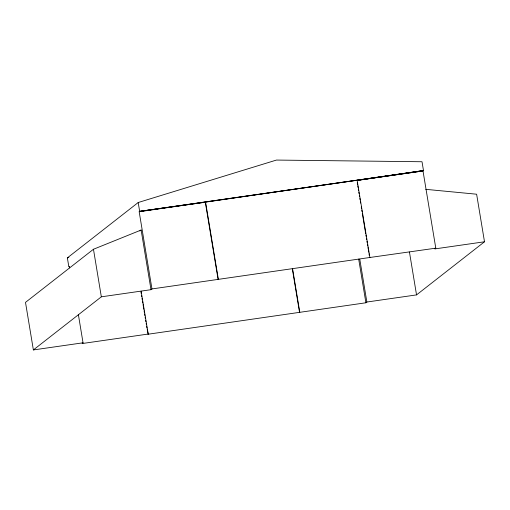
<?xml version="1.0" encoding="UTF-8"?>
<svg xmlns="http://www.w3.org/2000/svg" width="510" height="510" viewBox="0 0 510 510"><rect width="100%" height="100%" fill="white"/><g stroke="black" fill="none" stroke-linecap="round" stroke-linejoin="round"><path stroke-width="0.76" d="M69.564 267.903L69.309 266.341L68.831 266.717L67.365 257.875L138.191 202.521L276.452 160.064L422.019 161.746L423.485 170.589L423.007 170.958L356.885 180.457L423.485 170.589L139.657 211.357L139.179 211.733L151.961 288.94L151.005 289.686L101.337 296.82L33.373 349.936L25.5 302.373L93.464 249.256L141.13 230.029L151.005 289.686M139.88 231.004L141.13 230.029M423.485 170.589L139.179 211.733M78.368 314.542L83.041 342.803L82.084 343.549L148.212 334.05L141.111 291.159M147.199 329.556L148.212 334.05M151.961 288.94L369.903 257.48L357.121 180.272L139.657 211.357L138.191 202.521M147.97 334.235L365.912 302.774L366.868 302.028L416.536 294.895L484.5 241.778L476.627 194.214L425.735 189.331M369.903 257.48L435.789 248.166L423.007 170.958L357.121 180.272M435.789 248.166L434.832 248.912L484.5 241.778M67.365 257.875L68.882 257.41M33.373 349.936L83.041 342.803M139.657 211.357L205.32 202.228L218.101 279.435M409.441 252.01L416.536 294.895M357.268 182.797L357.529 184.359M357.784 185.914L358.045 187.476M358.3 189.038L358.562 190.593M358.817 192.155L359.078 193.717M359.333 195.273L359.595 196.834M359.85 198.396L360.111 199.952M360.366 201.514L360.627 203.076M361.271 206.971L361.533 208.533M361.788 210.094L362.049 211.65M362.304 213.212L365.664 233.491M365.919 235.046L366.18 236.608M366.435 238.17L366.696 239.725M366.951 241.287L367.213 242.849M367.468 244.405L367.729 245.967M367.984 247.528L368.245 249.084M368.5 250.646L368.762 252.208M369.017 253.763L369.278 255.325M359.767 259.144L366.868 302.028M358.683 259.106L365.912 302.774M292.561 268.604L299.791 312.273M292.326 268.789L299.555 312.458M205.562 202.043L218.344 279.25M141.002 292.122L141.257 293.683M141.519 295.245L141.774 296.801M142.035 298.363L142.29 299.925M142.551 301.48L142.806 303.042M143.068 304.604L143.323 306.159M143.584 307.721L143.839 309.283M144.1 310.839L144.355 312.4M144.617 313.956L144.872 315.518M145.133 317.08L145.388 318.635M145.65 320.197L145.905 321.759M146.166 323.315L146.421 324.876M146.682 326.438L146.937 327.994M93.464 249.256L101.337 296.82"/></g></svg>
